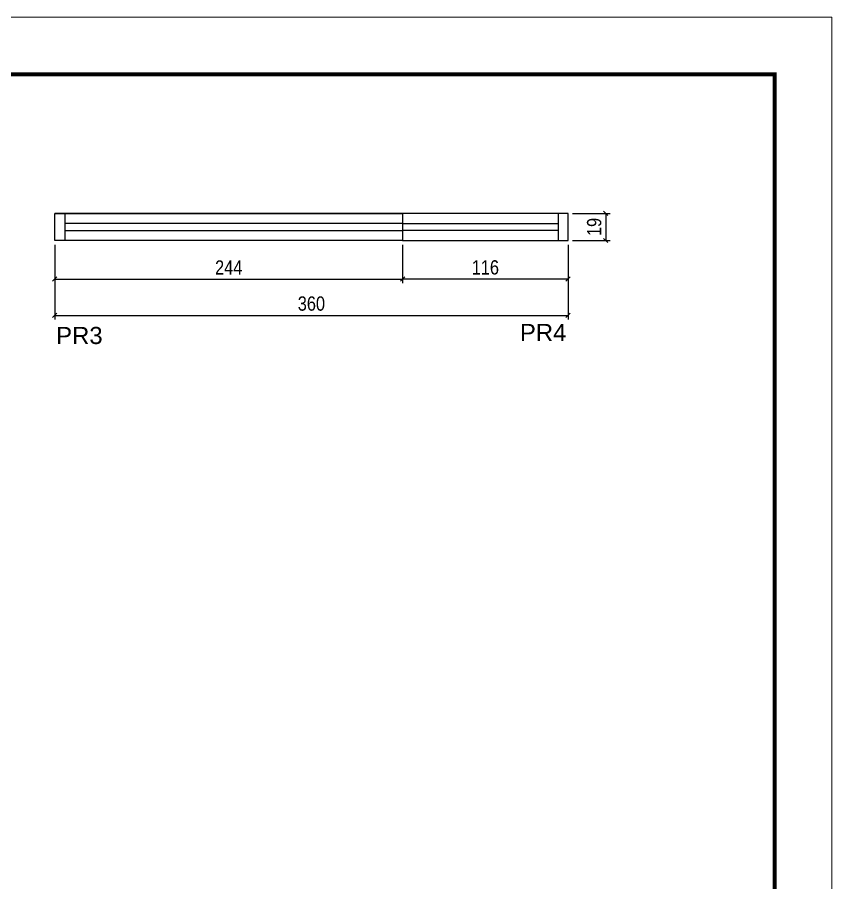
# Model space of a CAD drawing. Extents: x 2815 to 9069, y 548 to 5044.
# Drawn here: x 8498 to 9069, y 2139 to 2746 of the extents above; entities that cross this region are included whole.
import ezdxf

# ---------------------------------------------------------------- set-up
doc = ezdxf.new("R2010")
doc.units = 0
doc.linetypes.add('DASHED', pattern=[0.75, 0.5, -0.25])
for name, color, linetype in [('5', 5, 'Continuous'), ('COTA', 241, 'Continuous'), ('Painéis', 200, 'Continuous'), ('SARR_2.2x7', 40, 'Continuous')]:
    doc.layers.add(name, color=color, linetype=linetype)
for name, color, linetype, lineweight in [('Folhas', 255, 'Continuous', 9), ('Romaneio', 3, 'Continuous', 13), ('SARRAFO DE PRESSAO', 251, 'DASHED', 9)]:
    doc.layers.add(name, color=color, linetype=linetype, lineweight=lineweight)
doc.styles.add('COTA TECNICA-50', font='techl___.ttf', dxfattribs={"height": 10})
doc.styles.get("Standard").update_dxf_attribs({"font": 'arial.ttf'})
doc.dimstyles.new('COTA PAINEL-50', dxfattribs={"dimtxt": 10, "dimasz": 3, "dimexe": 3, "dimexo": 3, "dimgap": 3, "dimtad": 1, "dimdec": 1, "dimzin": 12, "dimdsep": 46, "dimtxsty": 'COTA TECNICA-50', "dimblk1": 'OBLIQUE', "dimblk2": 'OBLIQUE', "dimsah": 1, "dimcen": 0.9, "dimclrd": 4, "dimclre": 4, "dimclrt": 240, "dimadec": 1, "dimazin": 3, "dimtfac": 1, "dimtdec": 1, "dimtmove": 0, "dimatfit": 3, "dimfxl": 1, "dimtolj": 1, "dimtzin": 12, "dimarcsym": 0})

# ---------------------------------------------------------------- blocks, each defined once
blk = doc.blocks.new('9999999999')
at = {"layer": 'Folhas'}
blk.add_lwpolyline([(98138.98, 34190.21), (99623.98, 34190.21), (99623.98, 35240.21), (98138.98, 35240.21)], close=True, dxfattribs=at)
at = {"layer": 'Folhas', "color": 30, "const_width": 3}
blk.add_lwpolyline([(98213.98, 34230.21), (99583.98, 34230.21), (99583.98, 35200.21), (98213.98, 35200.21)], close=True, dxfattribs=at)
blk = doc.blocks.new('_Oblique')
at = {"color": 0, "linetype": 'ByBlock', "lineweight": -2}
blk.add_line((-0.5, -0.5), (0.5, 0.5), dxfattribs=at)
blk = doc.blocks.new('*D570')
at = {"layer": 'COTA', "color": 4, "linetype": 'ByBlock', "lineweight": -2, "transparency": 16777216}
for p, q in [((8768.14, 2586.75), (8768.14, 2559.72)), ((8884.14, 2586.75), (8884.14, 2559.72)), ((8884.14, 2562.72), (8768.14, 2562.72))]:
    blk.add_line(p, q, dxfattribs=at)
at = {"layer": 'Defpoints', "color": 0, "linetype": 'ByBlock', "transparency": 16777216}
for p in [(8768.14, 2589.75), (8884.14, 2589.75), (8768.14, 2562.72)]:
    blk.add_point(p, dxfattribs=at)
at = {"layer": 'COTA', "color": 4, "linetype": 'ByBlock', "lineweight": -2, "transparency": 16777216, "xscale": 3, "yscale": 3, "zscale": 3, "rotation": 180}
blk.add_blockref('_Oblique', (8768.14, 2562.72), dxfattribs=at)
at = {"layer": 'COTA', "color": 4, "linetype": 'ByBlock', "lineweight": -2, "transparency": 16777216, "xscale": 3, "yscale": 3, "zscale": 3}
blk.add_blockref('_Oblique', (8884.14, 2562.72), dxfattribs=at)
at = {"layer": 'COTA', "color": 240, "linetype": 'ByBlock', "transparency": 16777216, "insert": (8826.14, 2570.83), "char_height": 10, "attachment_point": 5, "style": 'COTA TECNICA-50'}
blk.add_mtext('\\A1;116', dxfattribs=at)
blk = doc.blocks.new('*D571')
at = {"layer": 'COTA', "color": 4, "linetype": 'ByBlock', "lineweight": -2, "transparency": 16777216}
for p, q in [((8524.14, 2586.75), (8524.14, 2559.72)), ((8768.14, 2586.75), (8768.14, 2559.72)), ((8524.14, 2562.72), (8768.14, 2562.72))]:
    blk.add_line(p, q, dxfattribs=at)
at = {"layer": 'Defpoints', "color": 0, "linetype": 'ByBlock', "transparency": 16777216}
for p in [(8524.14, 2589.75), (8768.14, 2589.75), (8768.14, 2562.72)]:
    blk.add_point(p, dxfattribs=at)
at = {"layer": 'COTA', "color": 4, "linetype": 'ByBlock', "lineweight": -2, "transparency": 16777216, "xscale": 3, "yscale": 3, "zscale": 3, "rotation": 180}
blk.add_blockref('_Oblique', (8524.14, 2562.72), dxfattribs=at)
at = {"layer": 'COTA', "color": 4, "linetype": 'ByBlock', "lineweight": -2, "transparency": 16777216, "xscale": 3, "yscale": 3, "zscale": 3}
blk.add_blockref('_Oblique', (8768.14, 2562.72), dxfattribs=at)
at = {"layer": 'COTA', "color": 240, "linetype": 'ByBlock', "transparency": 16777216, "insert": (8646.14, 2570.8), "char_height": 10, "attachment_point": 5, "style": 'COTA TECNICA-50'}
blk.add_mtext('\\A1;244', dxfattribs=at)
blk = doc.blocks.new('*D572')
at = {"layer": 'Defpoints', "color": 0, "linetype": 'ByBlock', "transparency": 16777216}
for p in [(8884.14, 2608.75), (8884.14, 2589.75), (8910.57, 2589.75)]:
    blk.add_point(p, dxfattribs=at)
at = {"layer": 'Romaneio', "color": 4, "linetype": 'ByBlock', "lineweight": -2, "transparency": 16777216}
for p, q in [((8887.14, 2608.75), (8913.57, 2608.75)), ((8910.57, 2608.75), (8910.57, 2589.75)), ((8887.14, 2589.75), (8913.57, 2589.75))]:
    blk.add_line(p, q, dxfattribs=at)
at = {"layer": 'Romaneio', "color": 4, "linetype": 'ByBlock', "lineweight": -2, "transparency": 16777216, "xscale": 3, "yscale": 3, "zscale": 3}
for p, rotation in [((8910.57, 2608.75), 90), ((8910.57, 2589.75), 270)]:
    blk.add_blockref('_Oblique', p, dxfattribs=dict(at, rotation=rotation))
at = {"layer": 'Romaneio', "color": 240, "linetype": 'ByBlock', "transparency": 16777216, "insert": (8902.48, 2599.25), "char_height": 10, "attachment_point": 5, "rotation": 90, "style": 'COTA TECNICA-50'}
blk.add_mtext('\\A1;19', dxfattribs=at)
blk = doc.blocks.new('*D573')
at = {"layer": 'Defpoints', "color": 0, "linetype": 'ByBlock', "transparency": 16777216}
for p in [(8524.14, 2589.75), (8884.14, 2589.75), (8884.14, 2537.23)]:
    blk.add_point(p, dxfattribs=at)
at = {"layer": 'Romaneio', "color": 4, "linetype": 'ByBlock', "lineweight": -2, "transparency": 16777216}
for p, q in [((8524.14, 2586.75), (8524.14, 2534.23)), ((8884.14, 2586.75), (8884.14, 2534.23)), ((8524.14, 2537.23), (8884.14, 2537.23))]:
    blk.add_line(p, q, dxfattribs=at)
at = {"layer": 'Romaneio', "color": 4, "linetype": 'ByBlock', "lineweight": -2, "transparency": 16777216, "xscale": 3, "yscale": 3, "zscale": 3, "rotation": 180}
blk.add_blockref('_Oblique', (8524.14, 2537.23), dxfattribs=at)
at = {"layer": 'Romaneio', "color": 4, "linetype": 'ByBlock', "lineweight": -2, "transparency": 16777216, "xscale": 3, "yscale": 3, "zscale": 3}
blk.add_blockref('_Oblique', (8884.14, 2537.23), dxfattribs=at)
at = {"layer": 'Romaneio', "color": 240, "linetype": 'ByBlock', "transparency": 16777216, "insert": (8704.14, 2545.45), "char_height": 10, "attachment_point": 5, "style": 'COTA TECNICA-50'}
blk.add_mtext('\\A1;360', dxfattribs=at)

msp = doc.modelspace()

# ---------------------------------------------------------------- linework, layer by layer
at = {"layer": 'Painéis', "linetype": 'Continuous'}
msp.add_lwpolyline([(8768.14, 2608.75), (8768.14, 2589.75), (8884.14, 2589.75), (8884.14, 2608.75), (8524.14, 2608.75)], dxfattribs=at)
msp.add_lwpolyline([(8524.14, 2608.75), (8768.14, 2608.75), (8768.14, 2589.75), (8524.14, 2589.75)], close=True, dxfattribs=at)
at = {"layer": 'SARR_2.2x7', "linetype": 'Continuous'}
for p, q in [((8531.14, 2608.75), (8531.14, 2589.75)), ((8877.14, 2608.75), (8877.14, 2589.75)), ((8768.14, 2601.75), (8531.14, 2601.75)), ((8768.14, 2601.75), (8877.14, 2601.75)), ((8531.14, 2596.75), (8768.14, 2596.75)), ((8877.14, 2596.75), (8768.14, 2596.75))]:
    msp.add_line(p, q, dxfattribs=at)

# ---------------------------------------------------------------- block references
at = {"layer": 'SARRAFO DE PRESSAO', "color": 6, "linetype": 'ByBlock'}
msp.add_blockref('9999999999', (-90554.99, -32493.85), dxfattribs=at)

# ---------------------------------------------------------------- texts
at = {"layer": '5', "linetype": 'Continuous'}
for s, p in [('PR3', (8525.13, 2517.13)), ('PR4', (8850.35, 2519.22))]:
    msp.add_text(s, height=12, rotation=359.99996, dxfattribs=at).set_placement(p)

# ---------------------------------------------------------------- dimensions: what is measured, and where the dimension line sits
at = {"layer": 'COTA', "linetype": 'ByBlock'}
dim = msp.add_aligned_dim(p1=(8524.14, 2589.75), p2=(8768.14, 2589.75), distance=-27.03, dimstyle='COTA PAINEL-50', override={"dimarcsym": 1}, dxfattribs=at)
dim.commit()
dim.dimension.update_dxf_attribs({"geometry": '*D571', "text_midpoint": (8646.14, 2570.8)})
dim = msp.add_linear_dim(base=(8768.14, 2562.72), p1=(8884.14, 2589.75), p2=(8768.14, 2589.75), dimstyle='COTA PAINEL-50', override={"dimarcsym": 1}, dxfattribs=at)
dim.commit()
dim.dimension.update_dxf_attribs({"geometry": '*D570', "text_midpoint": (8826.14, 2570.83)})
at = {"layer": 'Romaneio', "linetype": 'ByBlock'}
dim = msp.add_linear_dim(base=(8910.57, 2589.75), p1=(8884.14, 2608.75), p2=(8884.14, 2589.75), angle=90, dimstyle='COTA PAINEL-50', override={"dimarcsym": 1}, dxfattribs=at)
dim.commit()
dim.dimension.update_dxf_attribs({"geometry": '*D572', "text_midpoint": (8902.48, 2599.25)})
dim = msp.add_linear_dim(base=(8884.14, 2537.23), p1=(8524.14, 2589.75), p2=(8884.14, 2589.75), dimstyle='COTA PAINEL-50', override={"dimarcsym": 1}, dxfattribs=at)
dim.commit()
dim.dimension.update_dxf_attribs({"geometry": '*D573', "text_midpoint": (8704.14, 2545.45)})

doc.saveas('drawing.dxf')
